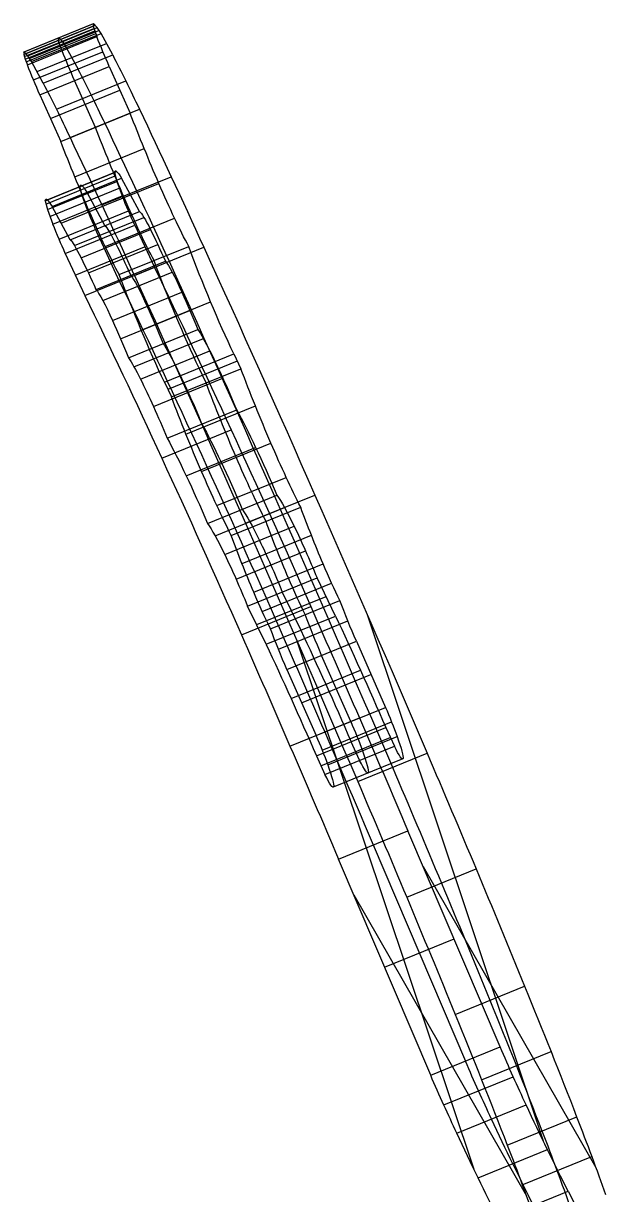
# Model space of a CAD drawing. Extents: x 14 to 133, y -39 to 144.
# Drawn here: x 106.03 to 121.49, y 105.27 to 136.41 of the extents above; entities that cross this region are included whole.
import ezdxf

# ---------------------------------------------------------------- set-up
doc = ezdxf.new("R2010")
doc.units = 0
doc.header["$MEASUREMENT"] = 0
doc.layers.add('LAYER_1', color=255, linetype='CONTINUOUS')

msp = doc.modelspace()

# ---------------------------------------------------------------- linework, layer by layer
at = {"layer": 'LAYER_1', "color": 9}
for p, q in [((106.028, 135.652, 56.884), (107.872, 136.404, 56.698)), ((106.043, 135.66, 57.062), (107.887, 136.412, 56.876)), ((106.043, 135.66, 57.062), (107.887, 136.412, 56.876)), ((107.887, 136.412, 56.876), (107.882, 136.338, 56.531)), ((107.887, 136.412, 56.876), (107.882, 136.338, 56.531)), ((107.988, 136.306, 57.455), (107.887, 136.412, 56.876)), ((107.988, 136.306, 57.455), (107.887, 136.412, 56.876)), ((106.038, 135.586, 56.717), (107.882, 136.338, 56.531)), ((106.038, 135.586, 56.717), (107.882, 136.338, 56.531)), ((106.055, 135.529, 56.654), (107.899, 136.281, 56.468)), ((106.077, 135.462, 56.603), (107.921, 136.214, 56.417)), ((106.077, 135.462, 56.603), (107.921, 136.214, 56.417)), ((106.092, 135.612, 57.353), (107.935, 136.364, 57.167)), ((106.104, 135.388, 56.567), (107.947, 136.14, 56.381)), ((106.144, 135.554, 57.641), (107.988, 136.306, 57.455)), ((106.144, 135.554, 57.641), (107.988, 136.306, 57.455)), ((108.038, 136.227, 57.634), (106.195, 135.475, 57.82)), ((106.245, 135.396, 57.999), (108.089, 136.148, 57.813)), ((106.245, 135.396, 57.999), (108.089, 136.148, 57.813)), ((107.882, 136.338, 56.531), (107.921, 136.214, 56.417)), ((107.882, 136.338, 56.531), (107.921, 136.214, 56.417)), ((107.921, 136.214, 56.417), (107.977, 136.061, 56.361)), ((107.921, 136.214, 56.417), (107.977, 136.061, 56.361)), ((108.089, 136.148, 57.813), (107.988, 136.306, 57.455)), ((108.089, 136.148, 57.813), (107.988, 136.306, 57.455)), ((108.4, 135.573, 58.571), (108.089, 136.148, 57.813)), ((108.4, 135.573, 58.571), (108.089, 136.148, 57.813)), ((106.134, 135.31, 56.547), (107.977, 136.061, 56.361)), ((106.134, 135.31, 56.547), (107.977, 136.061, 56.361)), ((106.393, 135.131, 58.398), (108.237, 135.882, 58.212)), ((106.96, 135.962, 56.624), (106.965, 136.036, 56.969)), ((106.999, 135.838, 56.51), (106.96, 135.962, 56.624)), ((106.965, 136.036, 56.969), (107.066, 135.93, 57.548)), ((107.056, 135.685, 56.454), (106.999, 135.838, 56.51)), ((107.066, 135.93, 57.548), (107.167, 135.772, 57.906)), ((107.167, 135.772, 57.906), (107.478, 135.197, 58.664)), ((106.043, 135.66, 57.062), (106.038, 135.586, 56.717)), ((106.043, 135.66, 57.062), (106.038, 135.586, 56.717)), ((106.038, 135.586, 56.717), (106.077, 135.462, 56.603)), ((106.038, 135.586, 56.717), (106.077, 135.462, 56.603)), ((106.144, 135.554, 57.641), (106.043, 135.66, 57.062)), ((106.144, 135.554, 57.641), (106.043, 135.66, 57.062)), ((106.077, 135.462, 56.603), (106.134, 135.31, 56.547)), ((106.077, 135.462, 56.603), (106.134, 135.31, 56.547)), ((106.245, 135.396, 57.999), (106.144, 135.554, 57.641)), ((106.245, 135.396, 57.999), (106.144, 135.554, 57.641)), ((106.297, 134.908, 56.543), (108.141, 135.66, 56.357)), ((106.556, 134.821, 58.757), (108.4, 135.573, 58.571)), ((106.556, 134.821, 58.757), (108.4, 135.573, 58.571)), ((106.556, 134.821, 58.757), (106.245, 135.396, 57.999)), ((106.556, 134.821, 58.757), (106.245, 135.396, 57.999)), ((106.464, 134.517, 56.62), (108.308, 135.269, 56.434)), ((106.464, 134.517, 56.62), (108.308, 135.269, 56.434)), ((108.308, 135.269, 56.434), (108.864, 134.022, 56.9)), ((108.308, 135.269, 56.434), (108.864, 134.022, 56.9)), ((106.903, 134.13, 59.405), (108.747, 134.882, 59.219)), ((107.942, 133.646, 56.993), (107.386, 134.893, 56.527)), ((106.743, 133.885, 56.83), (108.587, 134.637, 56.644)), ((106.464, 134.517, 56.62), (107.02, 133.27, 57.087)), ((106.464, 134.517, 56.62), (107.02, 133.27, 57.087)), ((107.02, 133.27, 57.087), (108.864, 134.022, 56.9)), ((107.02, 133.27, 57.087), (108.864, 134.022, 56.9)), ((107.266, 133.38, 59.974), (109.11, 134.132, 59.788)), ((107.266, 133.38, 59.974), (109.11, 134.132, 59.788)), ((107.393, 132.334, 57.003), (109.237, 133.086, 56.817)), ((106.607, 131.699, 46.649), (108.451, 132.451, 46.463)), ((106.607, 131.699, 46.649), (108.451, 132.451, 46.463)), ((106.625, 131.606, 46.447), (108.469, 132.358, 46.261)), ((106.659, 131.725, 47.267), (108.503, 132.477, 47.081)), ((108.451, 132.451, 46.463), (108.511, 132.213, 46.098)), ((108.451, 132.451, 46.463), (108.511, 132.213, 46.098)), ((106.667, 131.461, 46.284), (108.511, 132.213, 46.098)), ((106.667, 131.461, 46.284), (108.511, 132.213, 46.098)), ((106.79, 131.548, 47.847), (108.634, 132.3, 47.661)), ((106.79, 131.548, 47.847), (108.634, 132.3, 47.661)), ((107.589, 131.837, 46.191), (107.529, 132.075, 46.556)), ((107.782, 131.407, 57.11), (109.626, 132.159, 56.924)), ((107.782, 131.407, 57.11), (109.626, 132.159, 56.924)), ((108.112, 131.585, 61.103), (109.956, 132.337, 60.917)), ((108.511, 132.213, 46.098), (108.653, 131.827, 45.942)), ((108.511, 132.213, 46.098), (108.653, 131.827, 45.942)), ((109.113, 131.41, 48.817), (108.634, 132.3, 47.661)), ((109.113, 131.41, 48.817), (108.634, 132.3, 47.661)), ((106.731, 131.278, 46.174), (108.575, 132.03, 45.988)), ((106.809, 131.075, 46.128), (108.653, 131.827, 45.942)), ((106.809, 131.075, 46.128), (108.653, 131.827, 45.942)), ((107.03, 131.103, 48.425), (108.874, 131.855, 48.239)), ((107.731, 131.451, 46.035), (107.589, 131.837, 46.191)), ((107.712, 131.924, 47.754), (108.191, 131.034, 48.91)), ((106.607, 131.699, 46.649), (106.667, 131.461, 46.284)), ((106.607, 131.699, 46.649), (106.667, 131.461, 46.284)), ((106.667, 131.461, 46.284), (106.809, 131.075, 46.128)), ((106.667, 131.461, 46.284), (106.809, 131.075, 46.128)), ((107.269, 130.658, 49.003), (106.79, 131.548, 47.847)), ((107.269, 130.658, 49.003), (106.79, 131.548, 47.847)), ((106.974, 130.679, 46.157), (108.818, 131.431, 45.971)), ((107.269, 130.658, 49.003), (109.113, 131.41, 48.817)), ((107.269, 130.658, 49.003), (109.113, 131.41, 48.817)), ((107.385, 130.503, 49.525), (109.229, 131.255, 49.339)), ((108.199, 130.482, 57.506), (110.043, 131.234, 57.32)), ((107.14, 130.298, 46.27), (108.984, 131.05, 46.084)), ((107.14, 130.298, 46.27), (108.984, 131.05, 46.084)), ((107.559, 130.18, 49.943), (109.403, 130.932, 49.756)), ((107.559, 130.18, 49.943), (109.403, 130.932, 49.756)), ((108.984, 131.05, 46.084), (109.506, 129.927, 46.714)), ((108.984, 131.05, 46.084), (109.506, 129.927, 46.714)), ((107.752, 129.78, 50.241), (109.596, 130.532, 50.055)), ((108.584, 129.551, 46.807), (108.062, 130.674, 46.177)), ((108.575, 129.732, 58.199), (110.419, 130.484, 58.013)), ((108.575, 129.732, 58.199), (110.419, 130.484, 58.013)), ((107.14, 130.298, 46.27), (107.662, 129.175, 46.9)), ((107.14, 130.298, 46.27), (107.662, 129.175, 46.9)), ((107.404, 129.721, 46.553), (109.248, 130.473, 46.367)), ((108.974, 129.714, 62.085), (110.818, 130.466, 61.899)), ((108.974, 129.714, 62.085), (110.818, 130.466, 61.899)), ((107.662, 129.175, 46.9), (109.506, 129.927, 46.714)), ((107.662, 129.175, 46.9), (109.506, 129.927, 46.714)), ((107.956, 129.335, 50.458), (109.8, 130.087, 50.272)), ((107.956, 129.335, 50.458), (109.8, 130.087, 50.272)), ((108.137, 129.046, 51.085), (109.981, 129.798, 50.899)), ((108.395, 128.511, 51.481), (110.239, 129.263, 51.295)), ((108.395, 128.511, 51.481), (110.239, 129.263, 51.295)), ((109.157, 128.259, 58.013), (111.001, 129.011, 57.827)), ((108.607, 128.028, 51.626), (110.451, 128.78, 51.44)), ((108.817, 127.524, 51.671), (110.66, 128.276, 51.485)), ((108.817, 127.524, 51.671), (110.66, 128.276, 51.485)), ((108.963, 127.28, 52.141), (110.807, 128.032, 51.955)), ((109.137, 126.954, 52.547), (110.981, 127.706, 52.361)), ((109.137, 126.954, 52.547), (110.981, 127.706, 52.361)), ((109.772, 126.872, 58.505), (111.616, 127.624, 58.318)), ((109.772, 126.872, 58.505), (111.616, 127.624, 58.318)), ((111.71, 127.428, 58.454), (109.866, 126.676, 58.64)), ((111.616, 127.624, 58.318), (111.803, 127.231, 58.589)), ((111.616, 127.624, 58.318), (111.803, 127.231, 58.589)), ((109.959, 126.48, 58.775), (111.803, 127.231, 58.589)), ((109.959, 126.48, 58.775), (111.803, 127.231, 58.589)), ((110.881, 126.856, 58.682), (110.694, 127.248, 58.412)), ((109.484, 126.224, 53.032), (111.328, 126.976, 52.846)), ((109.772, 126.872, 58.505), (109.959, 126.48, 58.775)), ((109.772, 126.872, 58.505), (109.959, 126.48, 58.775)), ((109.849, 125.383, 53.248), (111.693, 126.135, 53.062)), ((109.849, 125.383, 53.248), (111.693, 126.135, 53.062)), ((110.346, 125.491, 58.61), (112.19, 126.243, 58.424)), ((109.702, 124.856, 49.669), (111.546, 125.608, 49.483)), ((110.757, 124.502, 58.693), (112.601, 125.254, 58.507)), ((110.757, 124.502, 58.693), (112.601, 125.254, 58.507)), ((110.351, 124.387, 54.202), (112.195, 125.139, 54.016)), ((111.166, 123.591, 59.059), (113.01, 124.343, 58.873)), ((110.917, 123.117, 54.673), (112.761, 123.869, 54.487)), ((110.917, 123.117, 54.673), (112.761, 123.869, 54.487)), ((111.929, 123.121, 64.722), (113.773, 123.873, 64.536)), ((111.121, 122.786, 55.355), (112.964, 123.538, 55.168)), ((111.55, 122.795, 59.649), (113.394, 123.547, 59.463)), ((111.55, 122.795, 59.649), (113.394, 123.547, 59.463)), ((111.379, 122.289, 55.905), (113.223, 123.041, 55.719)), ((111.379, 122.289, 55.905), (113.223, 123.041, 55.719)), ((111.835, 122.049, 59.456), (113.679, 122.801, 59.27)), ((111.678, 121.636, 56.234), (113.522, 122.388, 56.048)), ((112.146, 121.29, 59.47), (113.99, 122.042, 59.284)), ((112.146, 121.29, 59.47), (113.99, 122.042, 59.284)), ((111.983, 120.918, 56.357), (113.827, 121.67, 56.171)), ((111.983, 120.918, 56.357), (113.827, 121.67, 56.171)), ((112.372, 120.778, 59.642), (114.216, 121.53, 59.456)), ((114.32, 120.655, 56.953), (113.827, 121.67, 56.171)), ((114.32, 120.655, 56.953), (113.827, 121.67, 56.171)), ((112.226, 120.426, 56.771), (114.069, 121.178, 56.585)), ((112.905, 121.294, 56.264), (113.398, 120.279, 57.046)), ((111.819, 120.156, 51.646), (113.663, 120.908, 51.46)), ((111.819, 120.156, 51.646), (113.663, 120.908, 51.46)), ((112.476, 119.903, 57.139), (111.983, 120.918, 56.357)), ((112.476, 119.903, 57.139), (111.983, 120.918, 56.357)), ((112.589, 120.316, 59.929), (114.433, 121.068, 59.743)), ((112.589, 120.316, 59.929), (114.433, 121.068, 59.743)), ((112.476, 119.903, 57.139), (114.32, 120.655, 56.953)), ((112.476, 119.903, 57.139), (114.32, 120.655, 56.953)), ((112.802, 119.774, 59.847), (114.646, 120.526, 59.661)), ((119.844, 106.691, 55.263), (115.156, 120.715, 65.474)), ((113.028, 119.234, 59.906), (114.872, 119.986, 59.72)), ((113.028, 119.234, 59.906), (114.872, 119.986, 59.72)), ((118, 105.94, 55.449), (113.312, 119.963, 65.66)), ((114.872, 119.986, 59.72), (115.645, 118.226, 60.273)), ((114.872, 119.986, 59.72), (115.645, 118.226, 60.273)), ((114.723, 117.85, 60.366), (113.95, 119.61, 59.813)), ((113.028, 119.234, 59.906), (113.801, 117.475, 60.459)), ((113.028, 119.234, 59.906), (113.801, 117.475, 60.459)), ((113.136, 118.466, 57.872), (114.98, 119.218, 57.686)), ((113.415, 118.347, 60.158), (115.259, 119.099, 59.972)), ((113.801, 117.475, 60.459), (115.645, 118.226, 60.273)), ((113.801, 117.475, 60.459), (115.645, 118.226, 60.273)), ((113.109, 117.196, 52.474), (114.953, 117.948, 52.288)), ((113.965, 117.086, 60.507), (115.809, 117.838, 60.321)), ((113.81, 116.938, 58.375), (115.654, 117.69, 58.189)), ((113.81, 116.938, 58.375), (115.654, 117.69, 58.189)), ((113.927, 116.676, 58.476), (115.771, 117.428, 58.29)), ((114.113, 116.699, 60.414), (115.957, 117.451, 60.228)), ((114.113, 116.699, 60.414), (115.957, 117.451, 60.228)), ((115.654, 117.69, 58.189), (115.882, 117.195, 58.45)), ((115.654, 117.69, 58.189), (115.882, 117.195, 58.45)), ((114.038, 116.443, 58.636), (115.882, 117.195, 58.45)), ((114.038, 116.443, 58.636), (115.882, 117.195, 58.45)), ((114.96, 116.819, 58.543), (114.732, 117.314, 58.282)), ((113.81, 116.938, 58.375), (114.038, 116.443, 58.636)), ((113.81, 116.938, 58.375), (114.038, 116.443, 58.636)), ((114.268, 116.114, 59.583), (116.112, 116.866, 59.397)), ((114.908, 116.258, 66.504), (116.752, 117.009, 66.318)), ((114.908, 116.258, 66.504), (116.752, 117.009, 66.318)), ((114.4, 114.192, 53.124), (116.244, 114.944, 52.938)), ((114.4, 114.192, 53.124), (116.244, 114.944, 52.938)), ((118.691, 109.197, 53.961), (116.244, 114.944, 52.938)), ((118.691, 109.197, 53.961), (116.244, 114.944, 52.938)), ((115.322, 114.568, 53.031), (117.769, 108.821, 54.054)), ((116.847, 108.445, 54.147), (114.4, 114.192, 53.124)), ((116.847, 108.445, 54.147), (114.4, 114.192, 53.124)), ((116.648, 113.996, 53.109), (121.232, 105.995, 66.203)), ((116.21, 113.179, 66.972), (118.054, 113.931, 66.786)), ((114.804, 113.244, 53.295), (119.388, 105.243, 66.389)), ((115.623, 111.32, 53.64), (117.467, 112.072, 53.454)), ((117.499, 110.064, 67.154), (119.343, 110.816, 66.968)), ((117.499, 110.064, 67.154), (119.343, 110.816, 66.968)), ((116.847, 108.445, 54.147), (118.691, 109.197, 53.961)), ((116.847, 108.445, 54.147), (118.691, 109.197, 53.961)), ((118.201, 108.322, 67.072), (120.045, 109.074, 66.886)), ((117.197, 107.655, 54.421), (119.041, 108.407, 54.235)), ((117.541, 106.906, 54.8), (119.384, 107.658, 54.614)), ((117.541, 106.906, 54.8), (119.384, 107.658, 54.614)), ((118.881, 106.59, 66.808), (120.725, 107.342, 66.622)), ((118.881, 106.59, 66.808), (120.725, 107.342, 66.622)), ((118.109, 105.715, 55.619), (119.953, 106.467, 55.433)), ((119.28, 105.535, 66.501), (121.124, 106.287, 66.315)), ((118.655, 104.608, 56.562), (120.499, 105.36, 56.376)), ((118.655, 104.608, 56.562), (120.499, 105.36, 56.376)), ((120.499, 105.36, 56.376), (121.138, 104.107, 57.638)), ((120.499, 105.36, 56.376), (121.138, 104.107, 57.638))]:
    msp.add_line(p, q, dxfattribs=at)
at = {"layer": 'LAYER_1', "color": 9, "extrusion": (0.921949, 0.375973, -0.093023)}
for centre, radius, start, end in [((84.978, 72.496, 145.462), 2.312, 254.3798, 275.8749), ((84.978, 72.496, 145.462), 2.312, 254.3798, 275.8749), ((84.978, 72.496, 144.462), 2.312, 254.3798, 275.8749), ((77.537, 64.809, 145.462), 10.384, 47.1139, 58.2524), ((77.537, 64.809, 145.462), 10.384, 47.1139, 58.2524), ((84.978, 72.496, 143.462), 2.312, 254.3798, 275.8749), ((84.978, 72.496, 143.462), 2.312, 254.3798, 275.8749), ((77.537, 64.809, 144.462), 10.384, 47.1139, 58.2524), ((77.537, 64.809, 143.462), 10.384, 47.1139, 58.2524), ((77.537, 64.809, 143.462), 10.384, 47.1139, 58.2524), ((82.046, 76.001, 145.462), 5.347, 258.4795, 280.1798), ((82.046, 76.001, 145.462), 5.347, 258.4795, 280.1798), ((66.408, 46.938, 145.462), 31.436, 58.1422, 66.4643), ((66.408, 46.938, 145.462), 31.436, 58.1422, 66.4643), ((82.046, 76.001, 144.462), 5.347, 258.4795, 280.1799), ((66.405, 46.933, 144.462), 31.442, 58.143, 66.4635), ((66.408, 46.938, 143.462), 31.436, 58.1422, 66.4643), ((66.408, 46.938, 143.462), 31.436, 58.1422, 66.4643), ((82.046, 76.001, 143.462), 5.347, 258.4795, 280.1798), ((82.046, 76.001, 143.462), 5.347, 258.4795, 280.1798), ((79.98, 60.578, 145.462), 1.742, 349.3297, 30.3672), ((79.98, 60.578, 145.462), 1.742, 349.3297, 30.3672), ((79.98, 60.578, 144.462), 1.742, 349.3288, 30.3681), ((81.702, 74.099, 145.462), 3.414, 221.0707, 257.763), ((81.702, 74.099, 145.462), 3.414, 221.0707, 257.763), ((79.98, 60.578, 143.462), 1.742, 349.3297, 30.3672), ((79.98, 60.578, 143.462), 1.742, 349.3297, 30.3672), ((80.971, 61.891, 145.462), 2.16, 248.9371, 271.7987), ((80.971, 61.891, 145.462), 2.16, 248.9371, 271.7987), ((81.702, 74.099, 144.462), 3.414, 221.0702, 257.7636), ((80.971, 61.891, 144.462), 2.16, 248.937, 271.7989), ((79.002, 62.39, 145.462), 1.494, 8.8758, 51.7929), ((79.002, 62.39, 145.462), 1.494, 8.8758, 51.7929), ((81.702, 74.099, 143.462), 3.414, 221.0707, 257.763), ((81.702, 74.099, 143.462), 3.414, 221.0707, 257.763), ((80.971, 61.891, 143.462), 2.16, 248.9371, 271.7987), ((80.971, 61.891, 143.462), 2.16, 248.9371, 271.7987), ((79.002, 62.39, 144.462), 1.494, 8.8751, 51.7936), ((78.01, 61.211, 145.462), 3.035, 50.8409, 71.0723), ((78.01, 61.211, 145.462), 3.035, 50.8409, 71.0723), ((79.002, 62.39, 143.462), 1.494, 8.8758, 51.7929), ((79.002, 62.39, 143.462), 1.494, 8.8758, 51.7929), ((78.01, 61.211, 144.462), 3.035, 50.8408, 71.0723), ((77.911, 75.375, 145.462), 3.724, 239.6166, 289.07), ((77.911, 75.375, 145.462), 3.724, 239.6166, 289.07), ((78.01, 61.211, 143.462), 3.035, 50.8409, 71.0723), ((78.01, 61.211, 143.462), 3.035, 50.8409, 71.0723), ((52.68, 15.269, 145.462), 65.952, 66.51677, 79.88785), ((52.68, 15.269, 145.462), 65.952, 66.51677, 79.88785), ((77.911, 75.375, 144.462), 3.724, 239.6166, 289.07), ((59.217, 32.128, 145.462), 34.571, 55.1781, 73.4983), ((59.217, 32.128, 145.462), 34.571, 55.1781, 73.4983), ((77.563, 63.722, 145.462), 1.476, 14.0883, 70.0842), ((77.563, 63.722, 145.462), 1.476, 14.0883, 70.0842), ((52.681, 15.27, 144.462), 65.952, 66.51672, 79.88791), ((77.911, 75.375, 143.462), 3.724, 239.6166, 289.07), ((77.911, 75.375, 143.462), 3.724, 239.6166, 289.07), ((59.217, 32.128, 144.462), 34.57, 55.1779, 73.4985), ((77.563, 63.722, 144.462), 1.476, 14.0883, 70.0842), ((52.68, 15.269, 143.462), 65.952, 66.51677, 79.88785), ((52.68, 15.269, 143.462), 65.952, 66.51677, 79.88785), ((77.563, 63.722, 143.462), 1.476, 14.0883, 70.0842), ((77.563, 63.722, 143.462), 1.476, 14.0883, 70.0842), ((77.02, 62.333, 145.462), 2.966, 69.3584, 90.5318), ((77.02, 62.333, 145.462), 2.966, 69.3584, 90.5318), ((59.217, 32.128, 143.462), 34.571, 55.1781, 73.4983), ((59.217, 32.128, 143.462), 34.571, 55.1781, 73.4983), ((77.02, 62.333, 144.462), 2.966, 69.3584, 90.5319), ((77.02, 62.333, 143.462), 2.966, 69.3584, 90.5318), ((77.02, 62.333, 143.462), 2.966, 69.3584, 90.5318), ((74.45, 64.104, 145.462), 2.81, 25.1827, 47.6153), ((74.45, 64.104, 145.462), 2.81, 25.1827, 47.6153), ((74.45, 64.104, 144.462), 2.81, 25.1827, 47.6153), ((74.384, 63.843, 145.462), 3.05, 50.0172, 85.5724), ((74.384, 63.843, 145.462), 3.05, 50.0172, 85.5724), ((74.45, 64.104, 143.462), 2.81, 25.1827, 47.6153), ((74.45, 64.104, 143.462), 2.81, 25.1827, 47.6153), ((74.384, 63.843, 144.462), 3.05, 50.0169, 85.5727), ((74.354, 76.906, 145.462), 4.64, 258.9046, 285.4931), ((74.354, 76.906, 145.462), 4.64, 258.9046, 285.4931), ((74.384, 63.843, 143.462), 3.05, 50.0172, 85.5724), ((74.384, 63.843, 143.462), 3.05, 50.0172, 85.5724), ((74.354, 76.906, 144.462), 4.64, 258.9043, 285.4934), ((74.354, 76.906, 143.462), 4.64, 258.9046, 285.4931), ((74.354, 76.906, 143.462), 4.64, 258.9046, 285.4931), ((71.594, 64.496, 145.462), 3.854, 38.2718, 82.1805), ((71.594, 64.496, 145.462), 3.854, 38.2718, 82.1805), ((71.594, 64.496, 144.462), 3.854, 38.2718, 82.1805), ((71.594, 64.496, 143.462), 3.854, 38.2718, 82.1805), ((71.594, 64.496, 143.462), 3.854, 38.2718, 82.1805), ((74.498, 76.706, 145.462), 4.476, 229.3211, 256.6043), ((74.498, 76.706, 145.462), 4.476, 229.3211, 256.6043), ((74.498, 76.706, 144.462), 4.476, 229.3208, 256.6046), ((74.498, 76.706, 143.462), 4.476, 229.3211, 256.6043), ((74.498, 76.706, 143.462), 4.476, 229.3211, 256.6043), ((69.49, 67.292, 145.462), 2.82, 21.2486, 53.2547), ((69.49, 67.292, 145.462), 2.82, 21.2486, 53.2547), ((69.49, 67.292, 144.462), 2.82, 21.248, 53.2553), ((70.429, 76.325, 145.462), 3.226, 261.6984, 290.9305), ((70.429, 76.325, 145.462), 3.226, 261.6984, 290.9305), ((69.49, 67.292, 143.462), 2.82, 21.2486, 53.2547), ((69.49, 67.292, 143.462), 2.82, 21.2486, 53.2547), ((70.429, 76.325, 144.462), 3.225, 261.6981, 290.9308), ((69.625, 67.128, 145.462), 2.878, 57.3612, 88.9114), ((69.625, 67.128, 145.462), 2.878, 57.3612, 88.9114), ((70.429, 76.325, 143.462), 3.226, 261.6984, 290.9305), ((70.429, 76.325, 143.462), 3.226, 261.6984, 290.9305), ((69.625, 67.128, 144.462), 2.878, 57.3606, 88.912), ((69.625, 67.128, 143.462), 2.878, 57.3612, 88.9114), ((69.625, 67.128, 143.462), 2.878, 57.3612, 88.9114), ((70.467, 75.772, 145.462), 2.687, 234.1667, 259.194), ((70.467, 75.772, 145.462), 2.687, 234.1667, 259.194), ((70.467, 75.772, 144.462), 2.687, 234.1664, 259.1944), ((70.467, 75.772, 143.462), 2.687, 234.1667, 259.194), ((70.467, 75.772, 143.462), 2.687, 234.1667, 259.194), ((52.342, 7.166, 145.462), 60.459, 73.97098, 80.28986), ((52.342, 7.166, 145.462), 60.459, 73.97098, 80.28986), ((68.263, 75.93, 145.462), 2.42, 257.1825, 285.1057), ((68.263, 75.93, 145.462), 2.42, 257.1825, 285.1057), ((52.334, 7.13, 144.462), 60.496, 73.97291, 80.28794), ((68.263, 75.93, 144.462), 2.42, 257.1824, 285.1059), ((62.603, 60.089, 145.462), 12.245, 60.925, 77.2586), ((62.603, 60.089, 145.462), 12.245, 60.925, 77.2586), ((68.263, 75.93, 143.462), 2.42, 257.1825, 285.1057), ((68.263, 75.93, 143.462), 2.42, 257.1825, 285.1057), ((62.604, 60.089, 144.462), 12.245, 60.9248, 77.2588), ((52.342, 7.166, 143.462), 60.459, 73.97098, 80.28986), ((52.342, 7.166, 143.462), 60.459, 73.97098, 80.28986), ((62.603, 60.089, 143.462), 12.245, 60.925, 77.2586), ((62.603, 60.089, 143.462), 12.245, 60.925, 77.2586), ((65.451, 72.901, 145.462), 1.274, 73.9122, 112.2479), ((65.451, 72.901, 145.462), 1.274, 73.9122, 112.2479), ((65.451, 72.901, 144.462), 1.274, 73.9114, 112.2487), ((65.451, 72.901, 143.462), 1.274, 73.9122, 112.2479), ((65.451, 72.901, 143.462), 1.274, 73.9122, 112.2479), ((65.42, 73.122, 145.462), 1.059, 115.2048, 231.4206), ((65.42, 73.122, 145.462), 1.059, 115.2048, 231.4206), ((65.42, 73.122, 144.462), 1.059, 115.2048, 231.4206), ((57.093, 41.34, 145.462), 39.512, 79.5492, 89.3423), ((57.093, 41.34, 145.462), 39.512, 79.5492, 89.3423), ((65.42, 73.122, 143.462), 1.059, 115.2048, 231.4206), ((65.42, 73.122, 143.462), 1.059, 115.2048, 231.4206), ((57.093, 41.338, 144.462), 39.514, 79.5494, 89.342), ((57.093, 41.34, 143.462), 39.512, 79.5492, 89.3423), ((57.093, 41.34, 143.462), 39.512, 79.5492, 89.3423), ((57.455, 61.545, 145.462), 19.305, 89.7296, 100.8913), ((57.455, 61.545, 145.462), 19.305, 89.7296, 100.8913), ((57.455, 61.545, 144.462), 19.305, 89.7296, 100.8913), ((57.455, 61.545, 143.462), 19.305, 89.7296, 100.8913), ((57.455, 61.545, 143.462), 19.305, 89.7296, 100.8913), ((58.069, 74.853, 145.462), 7.287, 241.6241, 255.8987), ((58.069, 74.853, 145.462), 7.287, 241.6241, 255.8987), ((58.069, 74.853, 144.462), 7.287, 241.6241, 255.8987), ((58.069, 74.853, 143.462), 7.287, 241.6241, 255.8987), ((58.069, 74.853, 143.462), 7.287, 241.6241, 255.8987), ((62.375, 82.352, 145.462), 15.932, 229.6403, 240.8149), ((62.375, 82.352, 145.462), 15.932, 229.6403, 240.8149), ((62.375, 82.352, 144.462), 15.932, 229.6403, 240.8149), ((55.624, 71.632, 145.462), 9.054, 101.5741, 116.3763), ((55.624, 71.632, 145.462), 9.054, 101.5741, 116.3763), ((62.375, 82.352, 143.462), 15.932, 229.6403, 240.8149), ((62.375, 82.352, 143.462), 15.932, 229.6403, 240.8149), ((55.624, 71.632, 144.462), 9.054, 101.5741, 116.3764), ((55.624, 71.632, 143.462), 9.054, 101.5741, 116.3763), ((55.624, 71.632, 143.462), 9.054, 101.5741, 116.3763)]:
    msp.add_arc(centre, radius, start, end, dxfattribs=at)

doc.saveas('drawing.dxf')
